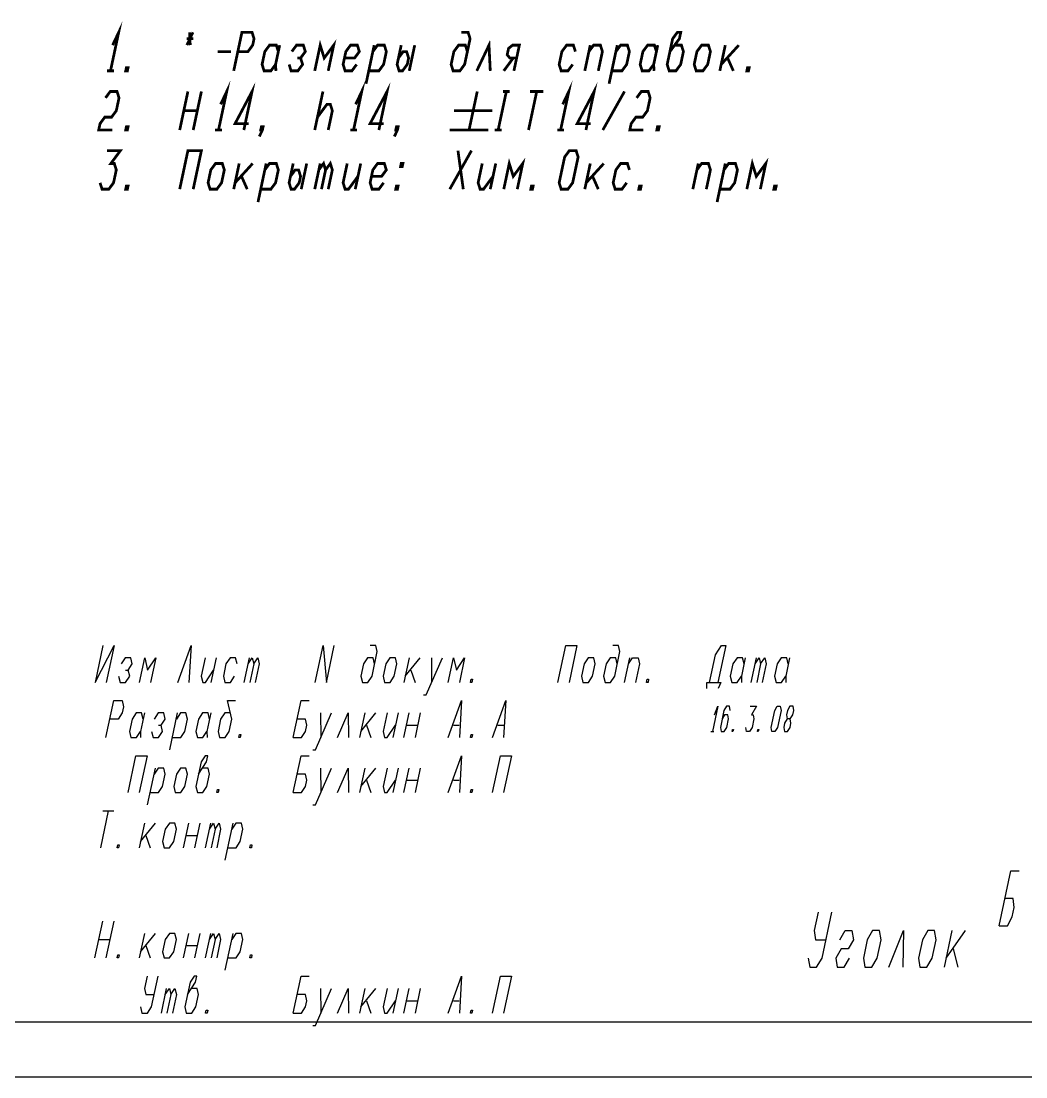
# Model space of a CAD drawing. Header units: millimetres. Extents: x 0 to 297, y 0 to 420.
# Drawn here: x 100.8 to 191.9, y 0 to 95.8 of the extents above; entities that cross this region are included whole.
import ezdxf

# ---------------------------------------------------------------- set-up
doc = ezdxf.new("R2010")
doc.units = ezdxf.units.MM
doc.header["$LTSCALE"] = 27.377778
doc.layers.get('0').update_dxf_attribs({"linetype": 'CONTINUOUS'})

msp = doc.modelspace()

# ---------------------------------------------------------------- linework, layer by layer
at = {"color": 2, "linetype": 'CONTINUOUS'}
for p, q in [((118.4697114, 38.0209147), (117.9949935, 35.7875798)), ((121.0100065, 35.7875798), (121.4847092, 38.0209147)), ((135.9747092, 38.0209147), (135.5000065, 35.7875798)), ((135.6186784, 36.3459125), (136.9797135, 38.0209147)), ((137.9847027, 38.0209147), (138.0125022, 35.7875798)), ((155.505013, 35.7875798), (155.9797005, 38.0209147)), ((166.9999913, 35.7875798), (167.4747092, 38.0209147)), ((110.2348524, 36.9042453), (110.4861111, 36.9042453)), ((136.1142231, 36.9042453), (136.5049957, 35.7875798)), ((114.2576497, 29.670912), (114.9697114, 33.0209125)), ((127.9347049, 33.0209125), (127.9625043, 30.7875795)), ((131.954707, 33.0209125), (131.4800043, 30.7875795)), ((131.5986762, 31.3459123), (132.9597114, 33.0209125)), ((134.9697049, 33.0209125), (134.4950022, 30.7875795)), ((135.5000065, 30.7875795), (135.9747092, 33.0209125)), ((136.9797135, 33.0209125), (136.5049957, 30.7875795)), ((113.2248611, 31.904247), (113.4761046, 31.904247)), ((132.0942361, 31.904247), (132.4849935, 30.7875795)), ((135.7373503, 31.904247), (136.7423546, 31.904247)), ((140.0086111, 31.904247), (140.5110981, 31.904247)), ((144.0285981, 31.904247), (144.5311003, 31.904247)), ((163.3343793, 31.3243088), (163.6218837, 31.3243088)), ((112.2476411, 24.6709136), (112.9597027, 28.0209123)), ((127.9347049, 28.0209123), (127.9625043, 25.7875792)), ((131.954707, 28.0209123), (131.4800043, 25.7875792)), ((131.5986762, 26.345912), (132.9597114, 28.0209123)), ((134.9697049, 28.0209123), (134.4950022, 25.7875792)), ((135.5000065, 25.7875792), (135.9747092, 28.0209123)), ((136.9797135, 28.0209123), (136.5049957, 25.7875792)), ((132.0942361, 26.9042467), (132.4849935, 25.7875792)), ((135.7373503, 26.9042467), (136.7423546, 26.9042467)), ((140.0086111, 26.9042467), (140.5110981, 26.9042467)), ((108.6745573, 24.1375795), (107.9624957, 20.7875789)), ((108.1720703, 24.1375795), (109.1770595, 24.1375795)), ((111.9547135, 23.020912), (111.4799957, 20.7875789)), ((111.5986827, 21.3459136), (112.9597027, 23.020912)), ((115.4999978, 20.7875789), (115.9747157, 23.020912)), ((116.9797049, 23.020912), (116.5050022, 20.7875789)), ((117.5100065, 20.7875789), (117.9847092, 23.020912)), ((119.2826411, 19.6709134), (119.9947027, 23.020912)), ((112.0942274, 21.9042464), (112.485, 20.7875789)), ((115.7373568, 21.9042464), (116.7423611, 21.9042464)), ((107.4599935, 10.7875793), (108.1720703, 14.1375799)), ((109.1770595, 14.1375799), (108.4649978, 10.7875793)), ((107.8160395, 12.4625796), (108.8210286, 12.4625796)), ((111.9547135, 13.0209124), (111.4799957, 10.7875793)), ((111.5986827, 11.3459131), (112.9597027, 13.0209124)), ((115.4999978, 10.7875793), (115.9747157, 13.0209124)), ((116.9797049, 13.0209124), (116.5050022, 10.7875793)), ((117.5100065, 10.7875793), (117.9847092, 13.0209124)), ((119.2826411, 9.6709128), (119.9947027, 13.0209124)), ((185.2085286, 13.2774822), (184.4999913, 9.9441481)), ((184.6771181, 10.7774821), (186.458533, 13.2774822)), ((112.0942274, 11.9042459), (112.485, 10.7875793)), ((115.7373568, 11.9042459), (116.7423611, 11.9042459)), ((185.3230078, 11.6108152), (185.7499957, 9.9441481)), ((113.4900043, 5.7875795), (113.964707, 8.0209131)), ((127.9347049, 8.0209131), (127.9625043, 5.7875795)), ((131.954707, 8.0209131), (131.4800043, 5.7875795)), ((131.5986762, 6.3459128), (132.9597114, 8.0209131)), ((134.9697049, 8.0209131), (134.4950022, 5.7875795)), ((135.5000065, 5.7875795), (135.9747092, 8.0209131)), ((136.9797135, 8.0209131), (136.5049957, 5.7875795)), ((132.0942361, 6.9042461), (132.4849935, 5.7875795)), ((135.7373503, 6.9042461), (136.7423546, 6.9042461)), ((140.0086111, 6.9042461), (140.5110981, 6.9042461))]:
    msp.add_line(p, q, dxfattribs=at)
at = {"color": 7, "linetype": 'CONTINUOUS'}
for p, q in [((20, 5), (292, 5)), ((0, 0), (297, 0))]:
    msp.add_line(p, q, dxfattribs=at)
at = {"color": 2, "linetype": 'CONTINUOUS', "const_width": 0.25}
for points in [[(109.0680794, 93.5984386), (109.6223069, 94.7651053), (108.8783594, 91.2651053)], [(116.3598069, 94.7651053), (115.8055794, 93.5984386)], [(116.0535569, 94.7651053), (116.1118294, 93.5984386)], [(120.0564844, 91.2651053), (120.8004319, 94.7651053), (121.7191819, 94.7651053), (121.9014431, 94.1817719), (121.7774544, 93.5984386), (121.3472005, 93.0151053), (120.4284505, 93.0151053)], [(141.2534505, 93.0151053), (141.0712044, 93.5984386), (140.4587044, 93.5984386), (140.0284505, 93.0151053), (139.7804731, 91.8484386), (139.9627344, 91.2651053), (140.5752344, 91.2651053), (141.0054731, 91.8484386), (141.5014431, 94.1817719), (141.3191819, 94.7651053), (140.7066819, 94.7651053)], [(159.6284505, 93.0151053), (160.488928, 94.1817719), (160.6129167, 94.7651053), (160.3066667, 94.7651053), (159.876428, 94.1817719), (159.3804731, 91.8484386), (159.5627344, 91.2651053), (160.1752344, 91.2651053), (160.6054731, 91.8484386), (160.8534505, 93.0151053), (160.6711892, 93.5984386), (160.0586892, 93.5984386)], [(115.7764431, 94.1817719), (116.3889431, 94.1817719)], [(127.4064844, 91.2651053), (127.9024544, 93.5984386), (128.2669618, 92.4317719), (129.1274544, 93.5984386), (128.6314844, 91.2651053)], [(142.1064844, 91.2651053), (143.2149544, 93.5984386), (143.3314844, 91.2651053)], [(118.5909505, 93.0151053), (119.8159505, 93.0151053)], [(124.1034505, 93.0151053), (123.9212044, 93.5984386), (123.3087044, 93.5984386), (122.8784505, 93.0151053), (122.6304731, 91.8484386), (122.8127344, 91.2651053), (123.4252344, 91.2651053), (123.8554731, 91.8484386)], [(124.2274544, 93.5984386), (123.8554731, 91.8484386), (123.8846094, 91.2651053)], [(125.0804731, 91.8484386), (125.2627344, 91.2651053), (125.8752344, 91.2651053), (126.3054731, 91.8484386), (126.1232118, 92.4317719), (126.5534505, 93.0151053), (126.3712044, 93.5984386), (125.7587044, 93.5984386), (125.3284505, 93.0151053)], [(130.1044618, 92.4317719), (131.0232118, 92.4317719), (131.4534505, 93.0151053), (131.2712044, 93.5984386), (130.6587044, 93.5984386), (130.2284505, 93.0151053), (129.9804731, 91.8484386), (130.1627344, 91.2651053), (130.7752344, 91.2651053), (131.2054731, 91.8484386)], [(132.0584918, 90.0984386), (132.8024544, 93.5984386)], [(132.3064844, 91.2651053), (133.2252344, 91.2651053), (133.6554731, 91.8484386), (133.9034505, 93.0151053), (133.7212044, 93.5984386), (133.1087044, 93.5984386), (132.6784505, 93.0151053)], [(135.2524544, 93.5984386), (134.8804731, 91.8484386), (135.0627344, 91.2651053), (135.3689844, 91.2651053), (135.7992231, 91.8484386), (135.9232118, 92.4317719), (135.7409505, 93.0151053), (135.4347005, 93.0151053), (135.0044618, 92.4317719)], [(136.4774544, 93.5984386), (135.9814844, 91.2651053)], [(145.4752344, 91.2651053), (145.9712044, 93.5984386), (145.3587044, 93.5984386), (144.9904449, 93.3067719), (144.8664562, 92.7234386), (145.1107118, 92.4317719), (145.7232118, 92.4317719)], [(151.0534505, 93.0151053), (150.8712044, 93.5984386), (150.2587044, 93.5984386), (149.8284505, 93.0151053), (149.5804731, 91.8484386), (149.7627344, 91.2651053), (150.3752344, 91.2651053), (150.8054731, 91.8484386)], [(151.9064844, 91.2651053), (152.4024544, 93.5984386)], [(152.2784505, 93.0151053), (152.7087044, 93.5984386), (153.3212044, 93.5984386), (153.5034505, 93.0151053), (153.1314844, 91.2651053)], [(154.1084918, 90.0984386), (154.8524392, 93.5984386)], [(154.3564844, 91.2651053), (155.2752344, 91.2651053), (155.7054731, 91.8484386), (155.9534505, 93.0151053), (155.7711892, 93.5984386), (155.1586892, 93.5984386), (154.7284505, 93.0151053)], [(158.4034505, 93.0151053), (158.2211892, 93.5984386), (157.6086892, 93.5984386), (157.1784505, 93.0151053), (156.9304731, 91.8484386), (157.1127344, 91.2651053), (157.7252344, 91.2651053), (158.1554731, 91.8484386)], [(158.5274392, 93.5984386), (158.1554731, 91.8484386), (158.1846094, 91.2651053)], [(161.8304731, 91.8484386), (162.0127344, 91.2651053), (162.6252344, 91.2651053), (163.0554731, 91.8484386), (163.3034505, 93.0151053), (163.1211892, 93.5984386), (162.5086892, 93.5984386), (162.0784505, 93.0151053), (161.8304731, 91.8484386)], [(164.6524392, 93.5984386), (164.1564844, 91.2651053)], [(164.2804731, 91.8484386), (165.8774392, 93.5984386)], [(125.8169618, 92.4317719), (126.1232118, 92.4317719)], [(144.5564844, 91.2651053), (145.4169618, 92.4317719)], [(164.8638368, 92.4317719), (165.3814844, 91.2651053)], [(108.5721094, 91.2651053), (109.1846094, 91.2651053)], [(110.4096094, 91.2651053), (110.2564844, 91.2651053), (110.3184787, 91.5567719), (110.4716037, 91.5567719), (110.4096094, 91.2651053)], [(166.7596094, 91.2651053), (166.6064844, 91.2651053), (166.6684635, 91.5567719), (166.8215885, 91.5567719), (166.7596094, 91.2651053)], [(118.8680794, 88.2311567), (119.4223069, 89.3978234), (118.6783594, 85.8978234)], [(120.9752344, 85.8978234), (121.7191819, 89.3978234), (120.1804731, 86.4811567), (121.4054731, 86.4811567)], [(131.1180794, 88.2311567), (131.6723069, 89.3978234), (130.9283594, 85.8978234)], [(133.2252344, 85.8978234), (133.9691819, 89.3978234), (132.4304731, 86.4811567), (133.6554731, 86.4811567)], [(149.9014128, 88.2311567), (150.4556402, 89.3978234), (149.7116927, 85.8978234)], [(152.0085677, 85.8978234), (152.7525152, 89.3978234), (151.2138064, 86.4811567), (152.4388064, 86.4811567)], [(108.4264431, 88.81449), (108.8566819, 89.3978234), (109.4691819, 89.3978234), (109.6514431, 88.81449), (109.4034505, 87.6478234), (108.9732118, 87.06449), (108.3607118, 87.06449), (107.9304731, 86.4811567), (107.8064844, 85.8978234), (109.0314844, 85.8978234)], [(115.1564844, 85.8978234), (115.9004319, 89.3978234)], [(117.1254319, 89.3978234), (116.3814844, 85.8978234)], [(128.1504319, 89.3978234), (127.4064844, 85.8978234)], [(142.1504319, 89.3978234), (141.4064844, 85.8978234)], [(144.7900152, 89.3978234), (144.0460677, 85.8978234)], [(144.4837652, 89.3978234), (145.0962652, 89.3978234)], [(147.5462652, 89.3978234), (146.8023177, 85.8978234)], [(146.9337652, 89.3978234), (148.1587652, 89.3978234)], [(153.5398177, 85.8978234), (155.50875, 89.3978234)], [(156.6097613, 88.81449), (157.04, 89.3978234), (157.6525, 89.3978234), (157.8347613, 88.81449), (157.5867839, 87.6478234), (157.1565451, 87.06449), (156.5440451, 87.06449), (156.1138064, 86.4811567), (155.9898177, 85.8978234), (157.2148177, 85.8978234)], [(127.6544618, 87.06449), (128.5149544, 88.2311567), (128.8212044, 88.2311567), (129.0034505, 87.6478234), (128.6314844, 85.8978234)], [(115.5284505, 87.6478234), (116.7534505, 87.6478234)], [(140.0284505, 87.6478234), (143.5284505, 87.6478234)], [(110.4096094, 85.8978234), (110.2564844, 85.8978234), (110.3184787, 86.18949), (110.4716037, 86.18949), (110.4096094, 85.8978234)], [(122.6596094, 85.8978234), (122.5064844, 85.8978234), (122.5684787, 86.18949), (122.7216037, 86.18949), (122.6596094, 85.8978234), (122.3824957, 85.31449)], [(134.9096094, 85.8978234), (134.7564844, 85.8978234), (134.8184787, 86.18949), (134.9716037, 86.18949), (134.9096094, 85.8978234), (134.6324957, 85.31449)], [(158.5929427, 85.8978234), (158.4398177, 85.8978234), (158.5017969, 86.18949), (158.6549219, 86.18949), (158.5929427, 85.8978234)], [(118.3721094, 85.8978234), (118.9846094, 85.8978234)], [(130.6221094, 85.8978234), (131.2346094, 85.8978234)], [(139.6564844, 85.8978234), (143.1564844, 85.8978234)], [(143.7398177, 85.8978234), (144.3523177, 85.8978234)], [(149.4054427, 85.8978234), (150.0179427, 85.8978234)], [(108.5504319, 84.0305339), (109.7754319, 84.0305339), (108.9149544, 82.8638672), (109.2212044, 82.8638672), (109.4034505, 82.2805339), (109.1554731, 81.1138672), (108.7252344, 80.5305339), (108.1127344, 80.5305339), (107.9304731, 81.1138672)], [(115.1564844, 80.5305339), (115.9004319, 84.0305339), (117.1254319, 84.0305339), (116.3814844, 80.5305339)], [(139.6564844, 80.5305339), (141.6254319, 84.0305339)], [(140.4004319, 84.0305339), (140.8814844, 80.5305339)], [(144.5564844, 80.5305339), (145.0524544, 82.8638672), (145.4169618, 81.6972005), (146.2774544, 82.8638672), (145.7814844, 80.5305339)], [(149.7627344, 80.5305339), (149.5804731, 81.1138672), (150.0764431, 83.4472005), (150.5066819, 84.0305339), (151.1191819, 84.0305339), (151.3014431, 83.4472005), (150.8054731, 81.1138672), (150.3752344, 80.5305339), (149.7627344, 80.5305339)], [(166.6064844, 80.5305339), (167.1024392, 82.8638672), (167.4669618, 81.6972005), (168.3274392, 82.8638672), (167.8314844, 80.5305339)], [(117.7304731, 81.1138672), (117.9127344, 80.5305339), (118.5252344, 80.5305339), (118.9554731, 81.1138672), (119.2034505, 82.2805339), (119.0212044, 82.8638672), (118.4087044, 82.8638672), (117.9784505, 82.2805339), (117.7304731, 81.1138672)], [(120.5524544, 82.8638672), (120.0564844, 80.5305339)], [(120.1804731, 81.1138672), (121.7774544, 82.8638672)], [(122.2584918, 79.3638672), (123.0024544, 82.8638672)], [(122.5064844, 80.5305339), (123.4252344, 80.5305339), (123.8554731, 81.1138672), (124.1034505, 82.2805339), (123.9212044, 82.8638672), (123.3087044, 82.8638672), (122.8784505, 82.2805339)], [(125.4524544, 82.8638672), (125.0804731, 81.1138672), (125.2627344, 80.5305339), (125.5689844, 80.5305339), (125.9992231, 81.1138672), (126.1232118, 81.6972005), (125.9409505, 82.2805339), (125.6347005, 82.2805339), (125.2044618, 81.6972005)], [(126.6774544, 82.8638672), (126.1814844, 80.5305339)], [(127.4064844, 80.5305339), (127.9024544, 82.8638672)], [(127.7784505, 82.2805339), (128.2087044, 82.8638672), (128.3909505, 82.2805339), (128.0189844, 80.5305339)], [(128.3909505, 82.2805339), (128.8212044, 82.8638672), (129.0034505, 82.2805339), (128.6314844, 80.5305339)], [(130.3524544, 82.8638672), (129.9804731, 81.1138672), (130.1627344, 80.5305339), (130.4689844, 80.5305339), (131.3294618, 81.6972005)], [(131.5774544, 82.8638672), (131.0814844, 80.5305339)], [(132.5544618, 81.6972005), (133.4732118, 81.6972005), (133.9034505, 82.2805339), (133.7212044, 82.8638672), (133.1087044, 82.8638672), (132.6784505, 82.2805339), (132.4304731, 81.1138672), (132.6127344, 80.5305339), (133.2252344, 80.5305339), (133.6554731, 81.1138672)], [(135.3435699, 82.5722005), (135.1904449, 82.5722005), (135.2524544, 82.8638672), (135.4055794, 82.8638672), (135.3435699, 82.5722005)], [(142.6024544, 82.8638672), (142.2304731, 81.1138672), (142.4127344, 80.5305339), (142.7189844, 80.5305339), (143.5794618, 81.6972005)], [(143.8274544, 82.8638672), (143.3314844, 80.5305339)], [(152.4024544, 82.8638672), (151.9064844, 80.5305339)], [(152.0304731, 81.1138672), (153.6274544, 82.8638672)], [(155.9534505, 82.2805339), (155.7711892, 82.8638672), (155.1586892, 82.8638672), (154.7284505, 82.2805339), (154.4804731, 81.1138672), (154.6627344, 80.5305339), (155.2752344, 80.5305339), (155.7054731, 81.1138672)], [(161.7064844, 80.5305339), (162.2024392, 82.8638672)], [(162.0784505, 82.2805339), (162.5086892, 82.8638672), (163.1211892, 82.8638672), (163.3034505, 82.2805339), (162.9314844, 80.5305339)], [(163.9085069, 79.3638672), (164.6524392, 82.8638672)], [(164.1564844, 80.5305339), (165.0752344, 80.5305339), (165.5054731, 81.1138672), (165.7534505, 82.2805339), (165.5711892, 82.8638672), (164.9586892, 82.8638672), (164.5284505, 82.2805339)], [(120.7638368, 81.6972005), (121.2814844, 80.5305339)], [(152.6138368, 81.6972005), (153.1314844, 80.5305339)], [(110.4096094, 80.5305339), (110.2564844, 80.5305339), (110.3184787, 80.8222005), (110.4716037, 80.8222005), (110.4096094, 80.5305339)], [(134.9096094, 80.5305339), (134.7564844, 80.5305339), (134.8184787, 80.8222005), (134.9716037, 80.8222005), (134.9096094, 80.5305339)], [(147.1596094, 80.5305339), (147.0064844, 80.5305339), (147.0684787, 80.8222005), (147.2216037, 80.8222005), (147.1596094, 80.5305339)], [(156.9596094, 80.5305339), (156.8064844, 80.5305339), (156.8684635, 80.8222005), (157.0215885, 80.8222005), (156.9596094, 80.5305339)], [(169.2096094, 80.5305339), (169.0564844, 80.5305339), (169.1184635, 80.8222005), (169.2715885, 80.8222005), (169.2096094, 80.5305339)]]:
    msp.add_lwpolyline(points, dxfattribs=at)
at = {"color": 2, "linetype": 'CONTINUOUS'}
for points in [[(108.1970595, 39.1375803), (107.4849978, 35.7875798), (109.2020638, 39.1375803), (108.4900022, 35.7875798)], [(114.9799957, 35.7875798), (116.1945595, 39.1375803), (115.985, 35.7875798)], [(127.4600022, 35.7875798), (128.1720638, 39.1375803), (128.4650065, 35.7875798), (129.1770681, 39.1375803)], [(132.8410395, 37.4625781), (132.7084527, 38.0209147), (132.2059657, 38.0209147), (131.8360352, 37.4625781), (131.5986762, 36.3459125), (131.7312478, 35.7875798), (132.23375, 35.7875798), (132.6036806, 36.3459125), (133.0783832, 38.5792475), (132.9458116, 39.1375803), (132.4433095, 39.1375803)], [(149.4750022, 35.7875798), (150.1870638, 39.1375803), (151.1920681, 39.1375803), (150.4800065, 35.7875798)], [(154.8560243, 37.4625781), (154.7234679, 38.0209147), (154.2209657, 38.0209147), (153.8510352, 37.4625781), (153.6136762, 36.3459125), (153.7462478, 35.7875798), (154.24875, 35.7875798), (154.6186806, 36.3459125), (155.0933984, 38.5792475), (154.9608116, 39.1375803), (154.4583095, 39.1375803)], [(163.231263, 35.7875798), (163.7652865, 38.3000792), (164.3201823, 39.1375803), (164.6970703, 39.1375803), (163.9850087, 35.7875798)], [(109.6136784, 36.3459125), (109.74625, 35.7875798), (110.2487522, 35.7875798), (110.6186827, 36.3459125), (110.4861111, 36.9042453), (110.8560265, 37.4625781), (110.7234549, 38.0209147), (110.2209527, 38.0209147), (109.8510373, 37.4625781)], [(111.505, 35.7875798), (111.9797027, 38.0209147), (112.2448611, 36.9042453), (112.984707, 38.0209147), (112.5100043, 35.7875798)], [(117.464707, 38.0209147), (117.1086762, 36.3459125), (117.2412478, 35.7875798), (117.4925065, 35.7875798), (118.2323524, 36.9042453)], [(120.361033, 37.4625781), (120.2284614, 38.0209147), (119.7259592, 38.0209147), (119.3560286, 37.4625781), (119.1186849, 36.3459125), (119.2512565, 35.7875798), (119.7537435, 35.7875798), (120.123674, 36.3459125)], [(121.3660373, 37.4625781), (121.7359527, 38.0209147), (121.8685395, 37.4625781), (121.5124935, 35.7875798)], [(121.8685395, 37.4625781), (122.2384549, 38.0209147), (122.3710265, 37.4625781), (122.0149957, 35.7875798)], [(133.6086849, 36.3459125), (133.7412565, 35.7875798), (134.2437435, 35.7875798), (134.613674, 36.3459125), (134.851033, 37.4625781), (134.7184614, 38.0209147), (134.2159592, 38.0209147), (133.8460286, 37.4625781), (133.6086849, 36.3459125)], [(137.2726411, 34.6709142), (137.5238997, 34.6709142), (138.989707, 38.0209147)], [(139.5199935, 35.7875798), (139.9947114, 38.0209147), (140.2598546, 36.9042453), (140.9997157, 38.0209147), (140.5249978, 35.7875798)], [(151.6036827, 36.3459125), (151.7362543, 35.7875798), (152.2387565, 35.7875798), (152.6086719, 36.3459125), (152.8460308, 37.4625781), (152.7134592, 38.0209147), (152.210957, 38.0209147), (151.8410265, 37.4625781), (151.6036827, 36.3459125)], [(155.8610286, 37.4625781), (156.2309592, 38.0209147), (156.7334462, 38.0209147), (156.866033, 37.4625781), (156.509987, 35.7875798)], [(166.351033, 37.4625781), (166.2184462, 38.0209147), (165.7159592, 38.0209147), (165.3460286, 37.4625781), (165.1086849, 36.3459125), (165.2412413, 35.7875798), (165.7437587, 35.7875798), (166.1136892, 36.3459125)], [(166.4697049, 38.0209147), (166.1136892, 36.3459125), (166.1206163, 35.7875798)], [(167.3560373, 37.4625781), (167.7259679, 38.0209147), (167.8585243, 37.4625781), (167.5025087, 35.7875798)], [(167.8585243, 37.4625781), (168.2284549, 38.0209147), (168.3610417, 37.4625781), (168.0049957, 35.7875798)], [(170.37102, 37.4625781), (170.2384635, 38.0209147), (169.7359462, 38.0209147), (169.366046, 37.4625781), (169.1286719, 36.3459125), (169.2612587, 35.7875798), (169.7637457, 35.7875798), (170.1336762, 36.3459125)], [(170.4897222, 38.0209147), (170.1336762, 36.3459125), (170.1406337, 35.7875798)], [(141.6556315, 35.7875798), (141.5300022, 35.7875798), (141.5893381, 36.066748), (141.7149674, 36.066748), (141.6556315, 35.7875798)], [(157.6406207, 35.7875798), (157.5149913, 35.7875798), (157.5743273, 36.066748), (157.6999566, 36.066748), (157.6406207, 35.7875798)], [(162.9869618, 35.229247), (162.9800043, 35.7875798), (164.236237, 35.7875798), (163.9919358, 35.229247)], [(108.4649978, 30.7875795), (109.1770595, 34.1375781), (109.9308203, 34.1375781), (110.0633919, 33.5792453), (109.9447049, 33.0209125), (109.5747895, 32.4625798), (108.8210286, 32.4625798)], [(119.7434592, 33.0209125), (119.240957, 33.0209125), (118.8710265, 32.4625798), (118.6336827, 31.3459123), (118.7662543, 30.7875795), (119.2687565, 30.7875795), (119.6386719, 31.3459123), (119.8760308, 32.4625798), (119.478316, 34.1375781), (120.2320616, 34.1375781)], [(125.4499935, 30.7875795), (126.1620703, 34.1375781), (126.915816, 34.1375781)], [(139.5199935, 30.7875795), (140.7345573, 34.1375781), (140.5249978, 30.7875795)], [(143.5399957, 30.7875795), (144.7545595, 34.1375781), (144.545, 30.7875795)], [(163.6602865, 32.85764), (163.9669922, 33.6243094), (163.4781163, 31.3243088)], [(165.1074089, 33.2409766), (165.0451259, 33.6243094), (164.7576215, 33.6243094), (164.5324002, 33.2409766), (164.2064931, 31.7076416), (164.2687457, 31.3243088), (164.55625, 31.3243088), (164.7814714, 31.7076416), (164.9444401, 32.4743072), (164.8821571, 32.85764), (164.5946832, 32.85764), (164.3694314, 32.4743072)], [(166.9138889, 33.6243094), (167.4888672, 33.6243094), (167.0384245, 32.85764), (167.1821615, 32.85764), (167.2444444, 32.4743072), (167.0814757, 31.7076416), (166.8562543, 31.3243088), (166.56875, 31.3243088), (166.506467, 31.7076416)], [(168.8687543, 31.3243088), (168.8064714, 31.7076416), (169.1324089, 33.2409766), (169.3576302, 33.6243094), (169.6451345, 33.6243094), (169.7073872, 33.2409766), (169.38148, 31.7076416), (169.1562587, 31.3243088), (168.8687543, 31.3243088)], [(170.5506988, 32.4743072), (170.7759201, 32.85764), (170.8574045, 33.2409766), (170.7951215, 33.6243094), (170.5076172, 33.6243094), (170.2823958, 33.2409766), (170.2009115, 32.85764), (170.2631944, 32.4743072)], [(111.8360265, 32.4625798), (111.7034549, 33.0209125), (111.2009527, 33.0209125), (110.8310373, 32.4625798), (110.5936784, 31.3459123), (110.72625, 30.7875795), (111.2287522, 30.7875795), (111.5986827, 31.3459123)], [(111.9547135, 33.0209125), (111.5986827, 31.3459123), (111.605625, 30.7875795)], [(112.6036719, 31.3459123), (112.7362435, 30.7875795), (113.2387457, 30.7875795), (113.6086762, 31.3459123), (113.4761046, 31.904247), (113.8460352, 32.4625798), (113.7134635, 33.0209125), (113.2109614, 33.0209125), (112.8410308, 32.4625798)], [(114.4949935, 30.7875795), (115.2487543, 30.7875795), (115.6186849, 31.3459123), (115.8560286, 32.4625798), (115.723457, 33.0209125), (115.2209549, 33.0209125), (114.8510395, 32.4625798)], [(117.8660373, 32.4625798), (117.7334657, 33.0209125), (117.2309635, 33.0209125), (116.861033, 32.4625798), (116.623674, 31.3459123), (116.7562457, 30.7875795), (117.2587478, 30.7875795), (117.6286784, 31.3459123)], [(117.9847092, 33.0209125), (117.6286784, 31.3459123), (117.6356207, 30.7875795)], [(127.2226432, 29.670912), (127.4739019, 29.670912), (128.9397092, 33.0209125)], [(129.4699957, 30.7875795), (130.4472157, 33.0209125), (130.475, 30.7875795)], [(133.9647157, 33.0209125), (133.6086849, 31.3459123), (133.7412565, 30.7875795), (133.9925, 30.7875795), (134.7323611, 31.904247)], [(125.4499935, 30.7875795), (126.2037543, 30.7875795), (126.5736849, 31.3459123), (126.6923568, 31.904247), (126.5597852, 32.4625798), (125.8060395, 32.4625798)], [(170.0187413, 31.3243088), (170.3062457, 31.3243088), (170.531467, 31.7076416), (170.6129514, 32.0909744), (170.5506988, 32.4743072), (170.2631944, 32.4743072), (170.0379731, 32.0909744), (169.9564887, 31.7076416), (170.0187413, 31.3243088)], [(120.6506185, 30.7875795), (120.5250043, 30.7875795), (120.5843403, 31.0667459), (120.7099696, 31.0667459), (120.6506185, 30.7875795)], [(141.6556315, 30.7875795), (141.5300022, 30.7875795), (141.5893381, 31.0667459), (141.7149674, 31.0667459), (141.6556315, 30.7875795)], [(165.3468793, 31.3243088), (165.2749957, 31.3243088), (165.3157378, 31.5159752), (165.3876215, 31.5159752), (165.3468793, 31.3243088)], [(167.6468837, 31.3243088), (167.575, 31.3243088), (167.6157422, 31.5159752), (167.6876259, 31.5159752), (167.6468837, 31.3243088)], [(110.4750065, 25.7875792), (111.1870681, 29.1375798), (112.1920573, 29.1375798), (111.4799957, 25.7875792)], [(116.861033, 27.4625795), (117.6008941, 28.579247), (117.719566, 29.1375798), (117.4683073, 29.1375798), (117.0983919, 28.579247), (116.623674, 26.345912), (116.7562457, 25.7875792), (117.2587478, 25.7875792), (117.6286784, 26.345912), (117.8660373, 27.4625795), (117.7334657, 28.0209123), (117.2309635, 28.0209123)], [(125.4499935, 25.7875792), (126.1620703, 29.1375798), (126.915816, 29.1375798)], [(139.5199935, 25.7875792), (140.7345573, 29.1375798), (140.5249978, 25.7875792)], [(143.5399957, 25.7875792), (144.2520573, 29.1375798), (145.2570616, 29.1375798), (144.545, 25.7875792)], [(112.485, 25.7875792), (113.2387457, 25.7875792), (113.6086762, 26.345912), (113.8460352, 27.4625795), (113.7134635, 28.0209123), (113.2109614, 28.0209123), (112.8410308, 27.4625795)], [(114.6136806, 26.345912), (114.7462522, 25.7875792), (115.2487543, 25.7875792), (115.6186849, 26.345912), (115.8560286, 27.4625795), (115.723457, 28.0209123), (115.2209549, 28.0209123), (114.8510395, 27.4625795), (114.6136806, 26.345912)], [(127.2226432, 24.6709136), (127.4739019, 24.6709136), (128.9397092, 28.0209123)], [(129.4699957, 25.7875792), (130.4472157, 28.0209123), (130.475, 25.7875792)], [(133.9647157, 28.0209123), (133.6086849, 26.345912), (133.7412565, 25.7875792), (133.9925, 25.7875792), (134.7323611, 26.9042467)], [(125.4499935, 25.7875792), (126.2037543, 25.7875792), (126.5736849, 26.345912), (126.6923568, 26.9042467), (126.5597852, 27.4625795), (125.8060395, 27.4625795)], [(118.640625, 25.7875792), (118.5149957, 25.7875792), (118.5743316, 26.0667456), (118.6999609, 26.0667456), (118.640625, 25.7875792)], [(141.6556315, 25.7875792), (141.5300022, 25.7875792), (141.5893381, 26.0667456), (141.7149674, 26.0667456), (141.6556315, 25.7875792)], [(113.6086762, 21.3459136), (113.7412478, 20.7875789), (114.24375, 20.7875789), (114.6136806, 21.3459136), (114.8510395, 22.4625792), (114.7184527, 23.020912), (114.2159657, 23.020912), (113.8460352, 22.4625792), (113.6086762, 21.3459136)], [(117.8660373, 22.4625792), (118.2359527, 23.020912), (118.3685395, 22.4625792), (118.0124935, 20.7875789)], [(118.3685395, 22.4625792), (118.7384549, 23.020912), (118.8710265, 22.4625792), (118.5149957, 20.7875789)], [(119.52, 20.7875789), (120.2737457, 20.7875789), (120.6436762, 21.3459136), (120.8810352, 22.4625792), (120.7484635, 23.020912), (120.2459614, 23.020912), (119.8760308, 22.4625792)], [(109.5956315, 20.7875789), (109.4700022, 20.7875789), (109.5293381, 21.0667453), (109.6549674, 21.0667453), (109.5956315, 20.7875789)], [(121.6556228, 20.7875789), (121.5299935, 20.7875789), (121.5893446, 21.0667453), (121.7149588, 21.0667453), (121.6556228, 20.7875789)], [(189.5000087, 13.6941488), (190.5627691, 18.694149), (191.3127778, 18.694149)], [(189.5000087, 13.6941488), (190.249987, 13.6941488), (190.6771267, 14.5274818), (190.8542535, 15.3608149), (190.7813976, 16.1941479), (190.0313889, 16.1941479)], [(172.1771354, 10.7774821), (172.312487, 9.9441481), (172.9375043, 9.9441481), (173.4271398, 10.7774821), (174.3127734, 14.9441484)], [(173.0627691, 14.9441484), (172.7085156, 13.2774822), (172.8438976, 12.4441482), (173.7813932, 12.4441482)], [(113.6086762, 11.3459131), (113.7412478, 10.7875793), (114.24375, 10.7875793), (114.6136806, 11.3459131), (114.8510395, 12.4625796), (114.7184527, 13.0209124), (114.2159657, 13.0209124), (113.8460352, 12.4625796), (113.6086762, 11.3459131)], [(117.8660373, 12.4625796), (118.2359527, 13.0209124), (118.3685395, 12.4625796), (118.0124935, 10.7875793)], [(118.3685395, 12.4625796), (118.7384549, 13.0209124), (118.8710265, 12.4625796), (118.5149957, 10.7875793)], [(119.52, 10.7875793), (120.2737457, 10.7875793), (120.6436762, 11.3459131), (120.8810352, 12.4625796), (120.7484635, 13.0209124), (120.2459614, 13.0209124), (119.8760308, 12.4625796)], [(175.0313976, 12.4441482), (175.521033, 13.2774822), (176.14602, 13.2774822), (176.2814019, 12.4441482), (175.7917665, 11.6108152), (175.1667491, 11.6108152), (174.6771441, 10.7774821), (174.8124957, 9.9441481), (175.437513, 9.9441481), (175.9271181, 10.7774821)], [(177.1771224, 10.7774821), (177.3125043, 9.9441481), (177.9374913, 9.9441481), (178.4271267, 10.7774821), (178.7813802, 12.4441482), (178.6460286, 13.2774822), (178.0210113, 13.2774822), (177.5314063, 12.4441482), (177.1771224, 10.7774821)], [(179.5000043, 9.9441481), (180.8335286, 13.2774822), (180.7500087, 9.9441481)], [(182.1771398, 10.7774821), (182.3124913, 9.9441481), (182.9375087, 9.9441481), (183.4271441, 10.7774821), (183.7813976, 12.4441482), (183.6460156, 13.2774822), (183.0210286, 13.2774822), (182.5313932, 12.4441482), (182.1771398, 10.7774821)], [(109.5956315, 10.7875793), (109.4700022, 10.7875793), (109.5293381, 11.0667457), (109.6549674, 11.0667457), (109.5956315, 10.7875793)], [(121.6556228, 10.7875793), (121.5299935, 10.7875793), (121.5893446, 11.0667457), (121.7149588, 11.0667457), (121.6556228, 10.7875793)], [(111.5986827, 6.3459128), (111.7312543, 5.7875795), (112.2337565, 5.7875795), (112.6036719, 6.3459128), (113.1970616, 9.1375796)], [(112.1920573, 9.1375796), (111.9547135, 8.0209131), (112.0872852, 7.4625793), (112.8410308, 7.4625793)], [(115.8560286, 7.4625793), (116.5958898, 8.5792459), (116.7145616, 9.1375796), (116.4633181, 9.1375796), (116.0933876, 8.5792459), (115.6186849, 6.3459128), (115.7512565, 5.7875795), (116.2537435, 5.7875795), (116.623674, 6.3459128), (116.861033, 7.4625793), (116.7284614, 8.0209131), (116.2259592, 8.0209131)], [(125.4499935, 5.7875795), (126.1620703, 9.1375796), (126.915816, 9.1375796)], [(139.5199935, 5.7875795), (140.7345573, 9.1375796), (140.5249978, 5.7875795)], [(143.5399957, 5.7875795), (144.2520573, 9.1375796), (145.2570616, 9.1375796), (144.545, 5.7875795)], [(113.8460352, 7.4625793), (114.2159657, 8.0209131), (114.3485373, 7.4625793), (113.9925065, 5.7875795)], [(114.3485373, 7.4625793), (114.7184527, 8.0209131), (114.8510395, 7.4625793), (114.4949935, 5.7875795)], [(127.2226432, 4.670913), (127.4739019, 4.670913), (128.9397092, 8.0209131)], [(129.4699957, 5.7875795), (130.4472157, 8.0209131), (130.475, 5.7875795)], [(133.9647157, 8.0209131), (133.6086849, 6.3459128), (133.7412565, 5.7875795), (133.9925, 5.7875795), (134.7323611, 6.9042461)], [(125.4499935, 5.7875795), (126.2037543, 5.7875795), (126.5736849, 6.3459128), (126.6923568, 6.9042461), (126.5597852, 7.4625793), (125.8060395, 7.4625793)], [(117.6356207, 5.7875795), (117.5100065, 5.7875795), (117.5693424, 6.0667459), (117.6949566, 6.0667459), (117.6356207, 5.7875795)], [(141.6556315, 5.7875795), (141.5300022, 5.7875795), (141.5893381, 6.0667459), (141.7149674, 6.0667459), (141.6556315, 5.7875795)]]:
    msp.add_lwpolyline(points, dxfattribs=at)

doc.saveas('drawing.dxf')
